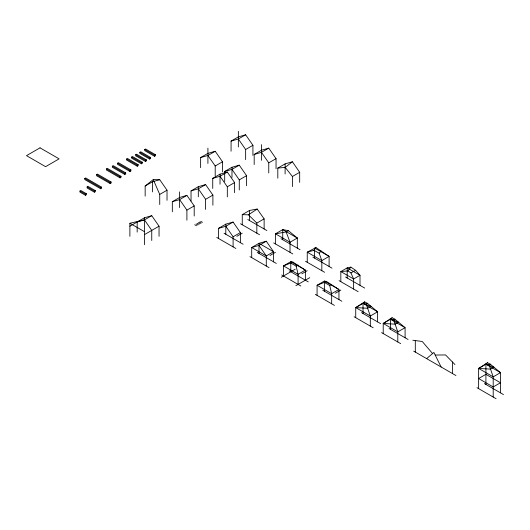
<?xml version="1.0" encoding="UTF-8"?>
<svg xmlns="http://www.w3.org/2000/svg" width="530" height="530" viewBox="0 0 530 530"><rect width="100%" height="100%" fill="white"/><g stroke="black" fill="none" stroke-linecap="round" stroke-linejoin="round"><path stroke-width="0.79" d="M307.248 262.284L307.248 252.181L313.892 250.299L315.966 247.57L329.11 256.387L329.11 266.491M340.823 281.662L340.823 271.565L347.892 270.883L350.853 267.12L355.603 270.313L360.009 275.275L360.009 285.378M321.823 270.697L321.823 260.594L319.139 253.194L321.2 251.021M355.736 317.689L355.736 307.592L363.024 303.379L364.653 301.868L367.383 303.299L377.605 311.799L377.605 321.895M383.216 333.555L383.216 323.452L390.504 319.245L392.134 317.735L394.863 319.166L405.086 327.666L405.086 337.762M478.623 388.636L478.623 368.436L485.911 364.229L487.54 362.719L490.27 364.15L500.492 372.643L500.492 392.843M426.637 358.625L433.884 352.423L441.132 366.992M145.16 196.113L145.16 186.01L153.249 179.604L159.735 179.703L167.023 190.217L167.023 200.32M277.813 178.186L277.813 168.089L285.213 167.367L292.394 161.776L299.682 172.296L299.682 182.393M363.024 313.482L363.024 303.379L377.605 311.799L370.318 316.006L355.736 307.592L364.653 301.868M390.504 329.349L390.504 319.245L405.086 327.666L397.798 331.873L383.216 323.452L392.134 317.735M485.911 384.429L485.911 364.229L500.492 372.643L493.198 376.856L478.623 368.436L487.54 362.719M242.256 224.76L242.256 214.657L248.451 214.816L257.189 209.045L264.125 218.87L264.125 228.967M84.74 178.484L85.655 177.961L101.594 187.163L101.594 188.216L100.687 188.74L84.74 179.537L84.74 178.484L100.687 187.693L101.594 187.163M96.539 174.648L97.454 174.118L111.095 181.995L111.095 183.049L110.187 183.579L96.539 175.702L96.539 174.648L110.187 182.525L111.095 181.995M106.437 168.931L107.351 168.407L120.992 176.285L120.992 177.338L120.085 177.861L106.437 169.984L106.437 168.931L120.085 176.808L120.992 176.285M112.32 166.208L113.234 165.678L125.716 172.886L125.716 173.939L124.808 174.469L112.32 167.255L112.32 166.208L124.808 173.416L125.716 172.886M117.494 163.22L118.409 162.69L130.89 169.898L130.89 170.952L129.982 171.481L117.494 164.267L117.494 163.22L129.982 170.428L130.89 169.898M126.604 159.02L127.518 158.496L138.158 164.644L138.158 165.691L137.25 166.221L126.604 160.073L126.604 159.02L137.25 165.168L138.158 164.644M131.586 157.072L132.493 156.549L142.338 162.233L142.338 163.28L141.424 163.81L131.586 158.125L131.586 157.072L141.424 162.756L142.338 162.233M135.653 154.727L136.561 154.203L146.406 159.881L146.406 160.934L145.492 161.458L135.653 155.78L135.653 154.727L145.492 160.404L146.406 159.881M139.827 152.315L140.735 151.792L150.58 157.47L150.58 158.523L149.665 159.046L139.827 153.369L139.827 152.315L149.665 158L150.58 157.47M144.657 149.526L145.571 149.003L155.409 154.68L155.409 155.734L154.495 156.257L144.657 150.58L144.657 149.526L154.495 155.21L155.409 154.68M79.957 191.058L80.871 190.535L86.337 193.689L86.337 194.742L85.423 195.265L79.957 192.112L79.957 191.058L85.423 194.212L86.337 193.689M87.119 186.924L88.033 186.401L95.32 190.608L95.32 191.661L94.406 192.185L87.119 187.978L87.119 186.924L94.406 191.131L95.32 190.608M145.16 186.01L152.448 181.803L159.735 179.703M200.625 167.679L200.625 157.576L207.912 153.369L215.206 151.269L222.494 161.782L222.494 171.886M231.067 151.196L231.067 141.093L238.354 136.886L245.642 134.786L252.929 145.306L252.929 155.403M200.625 157.576L207.912 155.476L215.206 151.269M231.067 141.093L238.354 138.993L245.642 134.786M159.735 204.527L159.735 194.43L167.023 190.217M215.206 176.093L215.206 165.996L222.494 161.782M245.642 159.609L245.642 149.513L252.929 145.306M129.89 226.204L144.465 217.784L151.752 215.683L159.046 226.204L159.046 236.3M172.329 211.801L172.329 201.698L179.617 197.491L186.904 195.391L194.199 205.905L194.199 216.008M191.032 201.002L191.032 190.906L198.319 186.699L205.607 184.592L212.894 195.113L212.894 205.209M212.742 188.468L212.742 178.371L220.029 174.158L227.317 172.058L234.605 182.578L234.605 192.675M224.687 181.571L224.687 171.468L231.981 167.261L239.269 165.161L246.556 175.675L246.556 185.778M254.181 164.545L254.181 154.442L261.469 150.235L268.763 148.128L276.05 158.649L276.05 168.752M151.752 215.683L144.465 219.89L137.177 221.997L137.177 232.094M172.329 201.698L179.617 199.598L186.904 195.391M191.032 190.906L198.319 188.799L205.607 184.592M212.742 178.371L220.029 176.265L227.317 172.058M224.687 171.468L231.981 169.368L239.269 165.161M254.181 154.442L261.469 152.335L268.763 148.128M144.465 234.618L159.046 226.204M186.904 220.215L186.904 210.119L194.199 205.905M205.607 209.423L205.607 199.32L212.894 195.113M227.317 196.882L227.317 186.785L234.605 182.578M239.269 189.985L239.269 179.889L246.556 175.675M268.763 172.959L268.763 162.856L276.05 158.649M277.813 168.089L285.107 163.876L292.394 161.776M292.394 186.6L292.394 176.503L299.682 172.296M218.519 238.467L218.519 228.364L225.806 224.157L233.094 222.057L240.381 232.577L240.381 242.674M242.256 214.657L249.544 210.45L257.189 209.045M218.519 228.364L225.806 226.264L233.094 222.057M233.094 246.881L233.094 236.784L240.381 232.577M256.838 233.173L256.838 223.077L264.125 218.87M236.817 236.314L242.243 233.18M275.448 243.919L275.448 233.823L282.735 229.616L288.406 230.656L297.31 238.03L297.31 248.126M251.704 257.626L251.704 247.53L258.998 245.423L266.285 241.216L273.573 251.737L273.573 261.833M275.448 233.823L286.154 231.954L288.406 230.656M290.023 252.34L290.023 242.236L297.31 238.03M270.008 255.48L275.434 252.346M283.504 275.984L283.504 265.888L292.957 262.131L305.373 270.095L305.373 280.198M291.096 263.205L296.164 266.133L298.019 265.06M281.298 277.263L295.203 269.233M301.808 273.838L307.234 270.704M295.873 285.683L309.778 277.654M317.079 295.369L317.079 285.272L326.533 281.516L338.948 289.479L338.948 299.576M324.671 282.589L329.733 285.518L331.594 284.438M335.384 293.223L340.81 290.089M362.156 303.312L366.15 304.008L367.383 303.299M389.636 319.179L393.631 319.875L394.863 319.166M485.043 364.156L489.038 364.859L490.27 364.15M347.892 270.883L350.926 272.91L355.603 270.313M266.285 241.216L258.998 243.316L251.704 247.53L266.285 255.944L273.573 251.737L258.998 243.316L258.998 253.419M315.966 247.57L307.248 252.181L321.823 260.594L329.11 256.387L314.535 247.974L314.535 258.07M129.89 236.3L129.89 223.256L144.465 219.89L151.752 230.411L151.752 240.507M350.853 267.12L347.203 267.882L340.823 271.565L353.629 278.959L360.009 275.275L347.203 267.882L347.203 277.978M435.19 355.047L445.525 354.934L454.939 364.554M355.736 307.592L367.628 308.274L371.013 306.32L363.024 303.379M383.216 323.452L395.108 324.141L398.494 322.187L390.504 319.245M478.623 368.436L490.515 369.118L493.9 367.164L485.911 364.229M412.83 340.24L422.244 341.492L432.579 353.543M292.957 262.131L290.798 261.681L283.504 265.888L298.085 274.302L305.373 270.095L290.798 261.681L290.798 271.777M326.533 281.516L324.373 281.066L317.079 285.272L331.661 293.686L338.948 289.479L324.373 281.066L324.373 291.162M313.892 250.299L319.139 253.194M282.881 229.695L297.456 238.116M275.375 233.783L289.956 242.197M247.795 219.539L266.875 230.557M280.986 238.705L300.066 249.716M312.925 257.143L332.005 268.16M345.593 277.051L364.673 288.068M240.507 223.746L259.587 234.763M273.699 242.912L292.779 253.923M305.499 261.27L324.579 272.287M339.074 280.655L358.154 291.672M224.057 233.246L243.137 244.264M257.249 252.412L276.322 263.423M289.188 270.85L308.268 281.867M322.763 290.235L341.837 301.252M361.533 312.62L380.613 323.638M389.013 328.487L408.093 339.498M484.42 383.568L503.5 394.585M200.665 221.308L202.486 222.355M199.393 222.037L201.215 223.09M198.425 222.6L200.247 223.647M197.246 223.282L199.068 224.329M196.08 223.952L197.902 225.005M194.729 224.733L196.55 225.787M216.77 237.453L235.85 248.471M249.955 256.619L269.035 267.63M281.755 274.977L300.835 285.995M315.33 294.362L334.41 305.379M354.106 316.748L373.186 327.765M381.587 332.615L400.667 343.625M413.678 351.138L455.933 375.538M476.993 387.695L496.073 398.712M129.89 223.256L144.465 231.676M248.451 214.816L256.838 223.077M285.213 167.367L292.394 176.503M261.469 152.335L268.763 162.856M238.354 138.993L245.642 149.513M231.981 169.368L239.269 179.889M207.912 155.476L215.206 165.996M220.029 176.265L227.317 186.785M258.998 245.423L266.285 255.944L266.285 266.04M225.806 226.264L233.094 236.784M198.319 188.799L205.607 199.32M179.617 199.598L186.904 210.119M350.926 272.91L353.629 278.959L353.629 289.062M153.249 179.604L159.735 194.43M286.154 231.954L290.023 242.236M489.038 364.859L493.198 376.856L493.198 397.05M393.631 319.875L397.798 331.873L397.798 341.969M366.15 304.008L370.318 316.006L370.318 326.102M329.733 285.518L331.661 293.686L331.661 303.789M296.164 266.133L298.085 274.302L298.085 284.405M452.461 362.017L452.461 373.531M415.308 340.571L415.308 352.086M285.107 163.876L285.107 173.979M282.735 229.616L282.735 239.712M261.469 144.637L261.469 160.332M249.544 210.45L249.544 220.553M238.354 131.288L238.354 146.989M231.981 167.261L231.981 177.365M225.806 224.157L225.806 234.26M220.029 174.158L220.029 184.261M207.912 148.135L207.912 163.472M198.319 186.699L198.319 196.796M179.617 191.893L179.617 207.594M154.495 155.21L154.495 156.257M152.448 181.803L152.448 191.906M149.665 158L149.665 159.046M145.492 160.404L145.492 161.458M144.465 217.784L144.465 244.721M141.424 162.756L141.424 163.81M137.25 165.168L137.25 166.221M129.982 170.428L129.982 171.481M124.808 173.416L124.808 174.469M120.085 176.808L120.085 177.861M110.187 182.525L110.187 183.579M100.687 187.693L100.687 188.74M94.406 191.131L94.406 192.185M85.423 194.212L85.423 195.265M40.028 147.844L26.5 155.654L45.58 166.672L59.108 158.854L40.028 147.844M485.911 374.326L478.623 378.539L493.198 386.953L500.492 382.746L485.911 374.326"/></g></svg>
